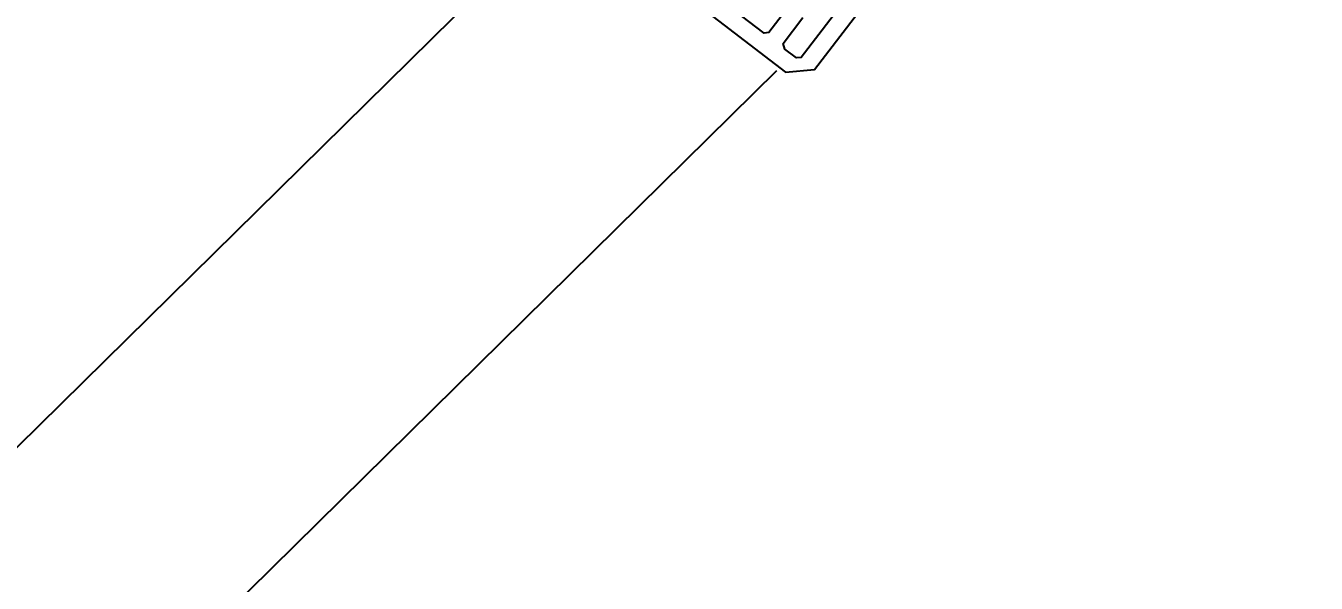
# Model space of a CAD drawing. Header units: millimetres. Extents: x -222892 to 671268, y 0 to 135099.
# Drawn here: x -54618.1 to -54522.1, y 109647.5 to 109689 of the extents above; entities that cross this region are included whole.
import ezdxf
from ezdxf import colors
from ezdxf.entities.mleader import LeaderData, LeaderLine
from ezdxf.math import Vec2, Vec3

# ---------------------------------------------------------------- set-up
doc = ezdxf.new("R2010")
doc.units = ezdxf.units.MM
for name, color, linetype in [('_TEXT', 7, 'Continuous'), ('АР_новое окно', 155, 'Continuous'), ('АР_Сущ Несущая стена', 216, 'Continuous')]:
    doc.layers.add(name, color=color, linetype=linetype)
doc.layers.add('АР_Окна', color=4, linetype='Continuous', lineweight=5)
doc.layers.add('АР_Подоконники', color=163, linetype='Continuous', lineweight=5)
doc.styles.add('ISOCPEUR', font='isocpeur.ttf', dxfattribs={"width": 0.85})

# ---------------------------------------------------------------- blocks, each defined once
blk = doc.blocks.new('стойка витр.')
at = {"lineweight": 0, "ltscale": 100, "transparency": 33554687}
for points in [[(-68.58632373265573, -58.46540642052423), (-90.15068845250062, -1.598661102303595), (-90.00917455367744, -1.284153596119722), (-88.98317839115043, -0.8950869223335758), (-88.55468153662514, -0.9934413902010419), (-87.69009137133253, -3.273426419786119)], [(-86.43607351230457, -2.797891934278596), (-87.30066367759719, -0.5179069046935183), (-87.1591497787449, -0.2033993985096458), (-82.02911098225741, 1.741955958394101)], [(-77.83057009245385, 4.768357554989052), (-90.48468705118285, -0.0301937209587777), (-91.4479567084054, -1.960141251613095), (-69.79711318280897, -59.05493725829001)]]:
    blk.add_lwpolyline(points, dxfattribs=at)
blk = doc.blocks.new('A$Cec9b444d')
at = {"layer": 'АР_новое окно', "ltscale": 150}
for p, q in [((2760.16320256209, -4806.999965985536), (4712.386400997442, -2884.616444703417)), ((2774.329704661937, -4821.102201691218), (4724.002408464896, -2900.827877390942))]:
    blk.add_line(p, q, dxfattribs=at)
for points in [[(4762.836960760411, -2851.600416858009), (4725.815814966289, -2899.852705020771), (4725.47389514379, -2899.89778262046), (4724.603321978206, -2899.229842978332), (4724.46157910868, -2898.813679411169), (4725.945885230232, -2896.879077843256)], [(4724.881832227822, -2896.062692489578), (4723.397526106271, -2897.997294057489), (4723.055606283753, -2898.042371657154), (4718.702691255623, -2894.70263569811)], [(4713.920339095826, -2892.723757215971), (4724.657547538547, -2900.961786422706), (4726.805616801636, -2900.765867193054), (4763.975227181478, -2852.320074593284)]]:
    blk.add_lwpolyline(points, dxfattribs=at)
at = {"layer": 'АР_новое окно', "ltscale": 150, "rotation": 121.7359287781207}
blk.add_blockref('стойка витр.', (4677.036464147677, -2824.022122275456), dxfattribs=at)
blk = doc.blocks.new('_DotSmall')
at = {"color": 0, "linetype": 'ByBlock', "const_width": 0.5}
blk.add_lwpolyline([(-0.0625, 0, 1), (0.0625, 0, 1)], format="xyb", close=True, dxfattribs=at)

msp = doc.modelspace()

# ---------------------------------------------------------------- linework, layer by layer
at = {"layer": 'АР_Подоконники', "ltscale": 100}
msp.add_arc((-62173.60653392857, 115481.4456331452), 8930.587187860114, 271.6674492471144, 356.3880421394275, dxfattribs=at)
at = {"layer": 'АР_Сущ Несущая стена', "ltscale": 100}
for centre, radius, start, end in [((-62030.09329069572, 115344.433156268), 8983.043171971784, 272.4158362793695, 356.8342044020854), ((-62032.83425322798, 115337.2415043112), 9628.85431650461, 272.2700411469474, 357.0895800963976)]:
    msp.add_arc(centre, radius, start, end, dxfattribs=at)

# ---------------------------------------------------------------- block references
at = {"layer": 'АР_Окна', "ltscale": 100}
msp.add_blockref('A$Cec9b444d', (-59286.24979763362, 112586.4970597865), dxfattribs=at)

# ---------------------------------------------------------------- leaders
at = {"layer": '_TEXT'}
ml = msp.add_multileader_mtext('Standard', dxfattribs=at)
ml.set_content('-0,125', color=256, style='ISOCPEUR')
ml.set_leader_properties(color=256, linetype='Continuous', lineweight=-1)
ml.set_arrow_properties(name='DOTSMALL')
ml.build(insert=Vec2(0, 0))
ml.multileader.update_dxf_attribs({"has_dogleg": 0, "has_text_frame": 1, "text_left_attachment_type": 4, "text_right_attachment_type": 4, "dogleg_length": 0, "arrow_head_size": 180})
ctx = ml.context
ctx.base_point, ctx.char_height, ctx.arrow_head_size, ctx.landing_gap_size, ctx.plane_origin = Vec3(-60818.86833564375, 129158.4810110584), 250, 180, 50, Vec3(-62980.08070571229, 128209.7320814887)
ctx.left_attachment, ctx.right_attachment, ctx.text_align_type = 4, 4, 1
notes = []
notes.append((ctx, [(0, (0, 0, 0), (0, 0), (1, 0), 1, [])]))
ctx.mtext.insert, ctx.mtext.width, ctx.mtext.alignment, ctx.mtext.line_spacing_style, ctx.mtext.flow_direction = Vec3(-60402.30583564375, 129491.8143443918), 852.6970314602484, 2, 2, 5
ml = msp.add_multileader_mtext('Standard', dxfattribs=at)
ml.set_content('-0,125', color=256, style='ISOCPEUR')
ml.set_leader_properties(color=256, linetype='Continuous', lineweight=-1)
ml.set_arrow_properties(name='DOTSMALL')
ml.build(insert=Vec2(0, 0))
ml.multileader.update_dxf_attribs({"has_dogleg": 0, "has_text_frame": 1, "text_left_attachment_type": 4, "text_right_attachment_type": 4, "dogleg_length": 0, "arrow_head_size": 180})
ctx = ml.context
ctx.base_point, ctx.char_height, ctx.arrow_head_size, ctx.landing_gap_size, ctx.plane_origin = Vec3(-69943.07172829562, 122200.4463248388), 250, 180, 50, Vec3(-72104.28409836415, 121251.697395269)
ctx.left_attachment, ctx.right_attachment, ctx.text_align_type = 4, 4, 1
notes.append((ctx, [(0, (0, 0, 0), (0, 0), (1, 0), 1, [])]))
ctx.mtext.insert, ctx.mtext.width, ctx.mtext.alignment, ctx.mtext.line_spacing_style, ctx.mtext.flow_direction = Vec3(-69526.50922829562, 122533.7796581721), 852.6970314602484, 2, 2, 5
ml = msp.add_multileader_mtext('Standard', dxfattribs=at)
ml.set_content('{\\W0.8;-2,730}', color=256, style='ISOCPEUR')
ml.set_leader_properties(color=256, linetype='Continuous', lineweight=-1)
ml.set_arrow_properties(name='DOTSMALL')
ml.build(insert=Vec2(0, 0))
ml.multileader.update_dxf_attribs({"has_dogleg": 0, "has_text_frame": 1, "text_left_attachment_type": 4, "text_right_attachment_type": 4, "dogleg_length": 0, "arrow_head_size": 180})
ctx = ml.context
ctx.base_point, ctx.char_height, ctx.arrow_head_size, ctx.landing_gap_size, ctx.plane_origin = Vec3(-179853.1649409975, 121809.0184862663, 2.299351988461806e-08), 250, 180, 50, Vec3(-184511.6738760275, 117956.7109726351, 2.299351988461806e-08)
ctx.left_attachment, ctx.right_attachment, ctx.text_align_type = 4, 4, 1
notes.append((ctx, [(0, (0, 0, 0), (0, 0), (1, 0), 1, [])]))
ctx.mtext.insert, ctx.mtext.width, ctx.mtext.defined_height, ctx.mtext.alignment, ctx.mtext.line_spacing_style, ctx.mtext.flow_direction = Vec3(-179438.1649409975, 122142.3518195997, 2.299351988461806e-08), 769.9889591111103, 343.8884462512117, 2, 2, 5
ml = msp.add_multileader_mtext('Standard', dxfattribs=at)
ml.set_content('{\\W0.8;-2,430}', color=256, style='ISOCPEUR')
ml.set_leader_properties(color=256, linetype='Continuous', lineweight=-1)
ml.set_arrow_properties(name='DOTSMALL')
ml.build(insert=Vec2(0, 0))
ml.multileader.update_dxf_attribs({"has_dogleg": 0, "has_text_frame": 1, "text_left_attachment_type": 4, "text_right_attachment_type": 4, "dogleg_length": 0, "arrow_head_size": 180})
ctx = ml.context
ctx.base_point, ctx.char_height, ctx.arrow_head_size, ctx.landing_gap_size, ctx.plane_origin = Vec3(-166064.0904518312, 120038.584608439), 250, 180, 50, Vec3(-165011.3970671901, 118383.4112137306)
ctx.left_attachment, ctx.right_attachment, ctx.text_align_type = 4, 4, 1
notes.append((ctx, [(0, (0, 0, 0), (0, 0), (1, 0), 1, [])]))
ctx.mtext.insert, ctx.mtext.width, ctx.mtext.alignment, ctx.mtext.line_spacing_style, ctx.mtext.flow_direction = Vec3(-165639.0904518312, 120371.9179417723), 852.6970314602484, 2, 2, 5
ml = msp.add_multileader_mtext('Standard', dxfattribs=at)
ml.set_content('{\\W0.8;-2,430}', color=256, style='ISOCPEUR')
ml.set_leader_properties(color=256, linetype='Continuous', lineweight=-1)
ml.set_arrow_properties(name='DOTSMALL')
ml.build(insert=Vec2(0, 0))
ml.multileader.update_dxf_attribs({"has_dogleg": 0, "has_text_frame": 1, "text_left_attachment_type": 4, "text_right_attachment_type": 4, "dogleg_length": 0, "arrow_head_size": 180})
ctx = ml.context
ctx.base_point, ctx.char_height, ctx.arrow_head_size, ctx.landing_gap_size, ctx.plane_origin = Vec3(-201773.7299577214, 117132.6558246998), 250, 180, 50, Vec3(-200721.0365730803, 115477.4824299913)
ctx.left_attachment, ctx.right_attachment, ctx.text_align_type = 4, 4, 1
notes.append((ctx, [(0, (0, 0, 0), (0, 0), (1, 0), 1, [])]))
ctx.mtext.insert, ctx.mtext.width, ctx.mtext.alignment, ctx.mtext.line_spacing_style, ctx.mtext.flow_direction = Vec3(-201348.7299577214, 117465.9891580331), 852.6970314602484, 2, 2, 5
ml = msp.add_multileader_mtext('Standard', dxfattribs=at)
ml.set_content('{\\W0.8;-2,480}', color=256, style='ISOCPEUR')
ml.set_leader_properties(color=256, linetype='Continuous', lineweight=-1)
ml.set_arrow_properties(name='DOTSMALL')
ml.build(insert=Vec2(0, 0))
ml.multileader.update_dxf_attribs({"has_dogleg": 0, "has_text_frame": 1, "text_left_attachment_type": 4, "text_right_attachment_type": 4, "dogleg_length": 0, "arrow_head_size": 180})
ctx = ml.context
ctx.base_point, ctx.char_height, ctx.arrow_head_size, ctx.landing_gap_size, ctx.plane_origin = Vec3(-167509.3761337975, 114255.0760387773), 250, 180, 50, Vec3(-166456.6827491564, 112599.9026440689)
ctx.left_attachment, ctx.right_attachment, ctx.text_align_type = 4, 4, 1
notes.append((ctx, [(0, (0, 0, 0), (0, 0), (1, 0), 1, [])]))
ctx.mtext.insert, ctx.mtext.width, ctx.mtext.alignment, ctx.mtext.line_spacing_style, ctx.mtext.flow_direction = Vec3(-167084.3761337975, 114588.4093721106), 852.6970314602484, 2, 2, 5
ml = msp.add_multileader_mtext('Standard', dxfattribs=at)
ml.set_content('-0,125', color=256, style='ISOCPEUR')
ml.set_leader_properties(color=256, linetype='Continuous', lineweight=-1)
ml.set_arrow_properties(name='DOTSMALL')
ml.build(insert=Vec2(0, 0))
ml.multileader.update_dxf_attribs({"has_dogleg": 0, "has_text_frame": 1, "text_left_attachment_type": 4, "text_right_attachment_type": 4, "dogleg_length": 0, "arrow_head_size": 180})
ctx = ml.context
ctx.base_point, ctx.char_height, ctx.arrow_head_size, ctx.landing_gap_size, ctx.plane_origin = Vec3(-60371.0902822006, 110519.9161824488), 250, 180, 50, Vec3(-62532.30265226914, 109571.167252879)
ctx.left_attachment, ctx.right_attachment, ctx.text_align_type = 4, 4, 1
notes.append((ctx, [(0, (0, 0, 0), (0, 0), (1, 0), 1, [])]))
ctx.mtext.insert, ctx.mtext.width, ctx.mtext.alignment, ctx.mtext.line_spacing_style, ctx.mtext.flow_direction = Vec3(-59954.5277822006, 110853.2495157821), 852.6970314602484, 2, 2, 5
for ctx, leaders in notes:
    for number, flags, end, landing, length, lines in leaders:
        leader = LeaderData()
        leader.index, (leader.has_last_leader_line, leader.has_dogleg_vector, leader.attachment_direction) = number, flags
        leader.last_leader_point, leader.dogleg_vector, leader.dogleg_length = Vec3(end), Vec3(landing), length
        for number, points, colour, breaks in lines:
            line = LeaderLine()
            line.index, line.vertices, line.color, line.breaks = number, Vec3.list(points), colors.encode_raw_color(colour), breaks
            leader.lines.append(line)
        ctx.leaders.append(leader)

doc.saveas('drawing.dxf')
